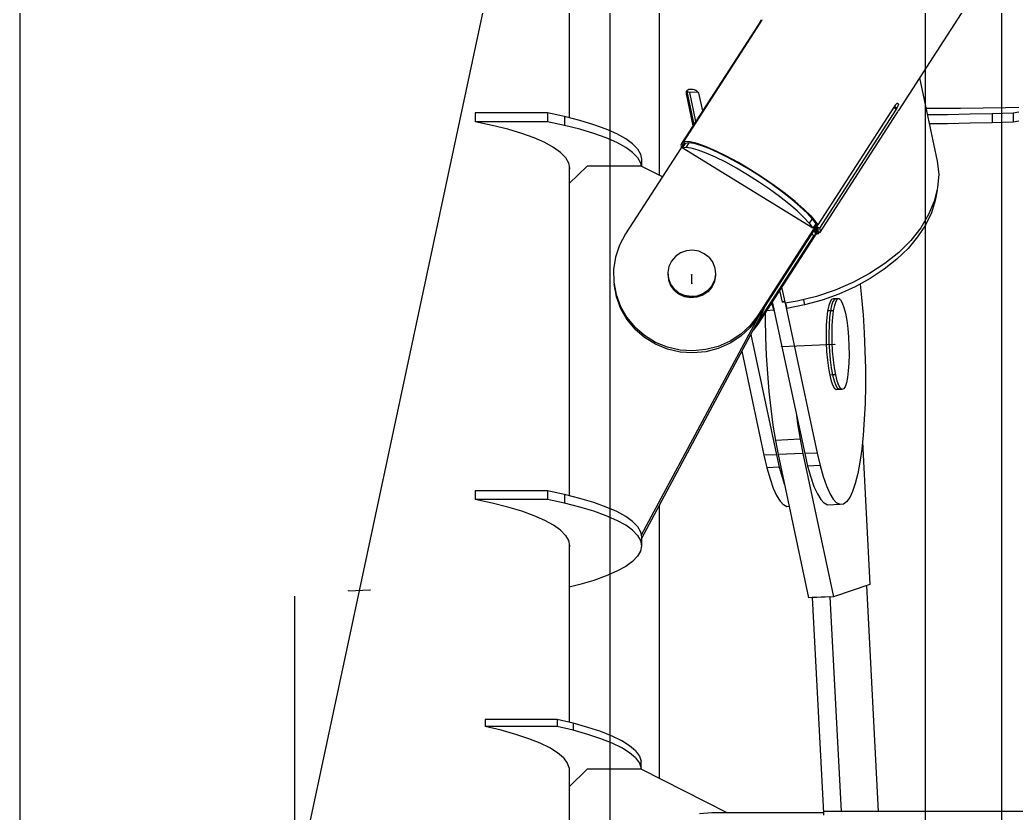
# Model space of a CAD drawing. Header units: millimetres. Extents: x 150209.93 to 150215.05, y 136675.65 to 136679.93.
# Drawn here: x 150211.281 to 150211.3363, y 136679.2754 to 136679.3194 of the extents above; entities that cross this region are included whole.
import ezdxf

# ---------------------------------------------------------------- set-up
doc = ezdxf.new("R2010")
doc.units = ezdxf.units.MM
doc.header["$LTSCALE"] = 0.25
for name, pattern in [('CENTER', [50.8, 31.75, -6.35, 6.35, -6.35]), ('XKITLINE00', [0]), ('XKITLINE02', [4, 2, -2])]:
    doc.linetypes.add(name, pattern=pattern)

# ---------------------------------------------------------------- blocks, each defined once
blk = doc.blocks.new('çatıı')
at = {"color": 116, "linetype": 'XKITLINE02', "true_color": 0x136734}
for p, q in [((12037.69, 17642.74), (12037.7, 19342.25)), ((12037.16, 17641.93), (12037.17, 19341.44)), ((12036.31, 17854.51), (12036.31, 19043.1)), ((12036.31, 18177.45), (12036.31, 18223.1))]:
    blk.add_line(p, q, dxfattribs=at)
at = {"color": 8, "linetype": 'CENTER'}
for p, q in [((11840, 19282.77), (11840, 17654.86)), ((11840, 19020.27), (12015, 18200.27)), ((12370, 19020.27), (11840, 18200.27)), ((11927.5, 18610.27), (11840, 18200.27)), ((11927.5, 18610.27), (11927.5, 17790.27)), ((12015, 18543.85), (12015, 16877.2)), ((11950.2, 18369.55), (11950.2, 18372)), ((11975.17, 18352.06), (11989.9, 18352.68)), ((11855.01, 18284.33), (11860.91, 18284.57))]:
    blk.add_line(p, q, dxfattribs=at)
at = {"color": 8, "linetype": 'XKITLINE00'}
for p, q in [((11916.2, 18985.02), (11916.2, 18415.51)), ((11763.8, 18857.43), (11763.8, 17654.86)), ((12240.5, 18777.89), (12007.57, 18417.51)), ((11941.14, 18512.26), (11941.14, 18399.63)), ((11968.71, 18441.39), (11947.39, 18408.4)), ((11969.16, 18441.72), (11947.84, 18408.73)), ((11968.9, 18441.69), (11968.71, 18441.39)), ((11968.88, 18441.28), (11968.71, 18441.39)), ((11969.09, 18441.98), (11968.9, 18441.69)), ((11969.07, 18441.58), (11968.9, 18441.69)), ((11969.25, 18442.25), (11969.09, 18441.98)), ((11969.34, 18442), (11969.16, 18441.72)), ((11969.39, 18442.47), (11969.25, 18442.25)), ((11969.48, 18442.26), (11969.34, 18442)), ((11969.48, 18442.64), (11969.39, 18442.47)), ((11969.58, 18442.47), (11969.48, 18442.26)), ((11969.63, 18442.62), (11969.58, 18442.47)), ((11969.63, 18442.71), (11969.63, 18442.62)), ((12013.43, 18426.57), (12018.36, 18403.47)), ((11948.7, 18422.76), (11948.63, 18422.48)), ((11948.63, 18422.48), (11948.65, 18422.18)), ((11948.76, 18422.85), (11948.65, 18422.18)), ((11948.65, 18422.18), (11950.55, 18413.29)), ((11948.86, 18423), (11948.7, 18422.76)), ((11948.81, 18422.92), (11950.78, 18413.65)), ((11948.88, 18423.02), (11948.85, 18422.82)), ((11949.57, 18422.55), (11948.85, 18422.82)), ((11948.85, 18422.82), (11950.8, 18413.68)), ((11949.09, 18423.19), (11948.86, 18423)), ((11949.4, 18423.32), (11949.09, 18423.19)), ((11949.75, 18423.39), (11949.4, 18423.32)), ((11951.88, 18422.65), (11949.57, 18422.55)), ((11949.57, 18422.55), (11951.3, 18414.45)), ((11950.14, 18423.39), (11949.75, 18423.39)), ((11950.38, 18423.35), (11950.14, 18423.39)), ((11950.55, 18423.34), (11950.38, 18423.35)), ((11950.95, 18423.24), (11950.55, 18423.34)), ((11951.32, 18423.07), (11950.95, 18423.24)), ((11951.66, 18422.86), (11951.32, 18423.07)), ((11951.93, 18422.6), (11951.66, 18422.86)), ((11951.93, 18422.6), (11952.12, 18422.31)), ((11952.12, 18422.31), (11952.23, 18422.01)), ((11952.23, 18422.01), (11953.21, 18417.41)), ((12006.5, 18418.78), (11985.18, 18385.79)), ((12006.95, 18417.91), (12006.22, 18418.35)), ((12007.13, 18418.21), (12006.41, 18418.65)), ((12006.7, 18419.05), (12006.5, 18418.78)), ((12006.9, 18419.27), (12006.7, 18419.05)), ((12007.1, 18419.43), (12006.9, 18419.27)), ((12007.13, 18418.21), (12006.95, 18417.91)), ((12007.28, 18419.5), (12007.1, 18419.43)), ((12007.29, 18418.51), (12007.13, 18418.21)), ((12007.42, 18419.5), (12007.28, 18419.5)), ((12007.43, 18418.8), (12007.29, 18418.51)), ((12007.52, 18419.41), (12007.42, 18419.5)), ((12007.52, 18419.05), (12007.43, 18418.8)), ((12007.52, 18419.41), (12007.57, 18419.27)), ((12007.57, 18419.25), (12007.52, 18419.05)), ((12007.57, 18419.27), (12007.57, 18419.25)), ((12037.39, 18418.26), (12031.13, 18418.16)), ((12041.01, 18418.34), (12037.39, 18418.26)), ((11890.15, 18416.84), (11890.15, 18414.4)), ((11910.15, 18416.84), (11890.15, 18416.84)), ((11910.15, 18416.84), (11910.15, 18414.4)), ((11914.87, 18415.84), (11910.15, 18416.84)), ((11914.87, 18415.84), (11914.87, 18413.4)), ((11919.19, 18414.75), (11914.87, 18415.84)), ((11950.18, 18416.58), (11950.16, 18416.57)), ((12006.95, 18417.91), (11985.63, 18384.92)), ((12006.95, 18416.61), (11985.63, 18383.62)), ((12007.13, 18416.89), (12006.95, 18416.61)), ((12007.29, 18417.14), (12007.13, 18416.89)), ((12007.43, 18417.33), (12007.29, 18417.14)), ((12007.52, 18417.46), (12007.43, 18417.33)), ((12007.57, 18417.51), (12007.52, 18417.46)), ((12018.33, 18418.05), (12015.24, 18418.05)), ((12021.2, 18416.37), (12015.62, 18416.31)), ((12024.77, 18418.09), (12018.33, 18418.05)), ((12027.45, 18416.47), (12021.2, 18416.37)), ((12031.13, 18418.16), (12024.77, 18418.09)), ((12033.54, 18416.61), (12027.45, 18416.47)), ((12039.43, 18416.78), (12033.54, 18416.61)), ((12033.54, 18416.61), (12033.54, 18414.11)), ((12041.01, 18417.06), (12039.43, 18416.78)), ((12039.43, 18416.78), (12039.43, 18414.28)), ((11894.87, 18413.4), (11890.15, 18414.4)), ((11910.15, 18414.4), (11890.15, 18414.4)), ((11899.19, 18412.32), (11894.87, 18413.4)), ((11914.87, 18413.4), (11910.15, 18414.4)), ((11919.19, 18412.32), (11914.87, 18413.4)), ((11923.08, 18413.59), (11919.19, 18414.75)), ((11926.51, 18412.35), (11923.08, 18413.59)), ((12021.2, 18413.87), (12016.15, 18413.82)), ((12027.45, 18413.98), (12021.2, 18413.87)), ((12033.54, 18414.11), (12027.45, 18413.98)), ((12039.43, 18414.28), (12033.54, 18414.11)), ((12041.01, 18414.57), (12039.43, 18414.28)), ((11903.08, 18411.15), (11899.19, 18412.32)), ((11906.51, 18409.92), (11903.08, 18411.15)), ((11909.45, 18408.62), (11906.51, 18409.92)), ((11923.08, 18411.15), (11919.19, 18412.32)), ((11926.51, 18409.92), (11923.08, 18411.15)), ((11929.45, 18411.06), (11926.51, 18412.35)), ((11929.45, 18408.62), (11926.51, 18409.92)), ((11931.89, 18409.71), (11929.45, 18411.06)), ((11911.89, 18407.28), (11909.45, 18408.62)), ((11913.81, 18405.89), (11911.89, 18407.28)), ((11931.89, 18407.28), (11929.45, 18408.62)), ((11948.15, 18408.51), (11931.84, 18383.28)), ((11933.81, 18408.32), (11931.89, 18409.71)), ((11933.81, 18405.89), (11931.89, 18407.28)), ((11933.81, 18408.32), (11935.19, 18406.91)), ((11947.39, 18408.4), (11947.17, 18407.88)), ((11947.17, 18407.88), (11947.34, 18407.27)), ((11947.88, 18408.1), (11947.39, 18408.4)), ((11948.38, 18408.39), (11947.58, 18407.16)), ((11948.6, 18407.3), (11947.58, 18407.16)), ((11983.84, 18384.89), (11947.58, 18407.16)), ((11948.34, 18408.91), (11947.84, 18408.73)), ((11948.38, 18408.39), (11947.84, 18408.73)), ((11948.37, 18408.38), (11948.15, 18408.51)), ((11948.25, 18408.47), (11948.24, 18408.46)), ((11949.76, 18408.84), (11948.34, 18408.91)), ((11949.4, 18408.53), (11948.38, 18408.39)), ((11949.4, 18408.53), (11948.6, 18407.3)), ((11950.08, 18407.1), (11948.6, 18407.3)), ((11950.88, 18408.34), (11949.4, 18408.53)), ((11951.7, 18408.38), (11949.76, 18408.84)), ((11952.78, 18407.81), (11950.88, 18408.34)), ((11954.08, 18407.55), (11951.7, 18408.38)), ((11955.05, 18406.96), (11952.78, 18407.81)), ((11956.84, 18406.36), (11954.08, 18407.55)), ((11913.81, 18405.89), (11915.19, 18404.47)), ((11915.19, 18404.47), (11916.02, 18403.03)), ((11933.81, 18405.89), (11935.19, 18404.47)), ((11935.19, 18406.91), (11936.02, 18405.46)), ((11935.19, 18404.47), (11936.02, 18403.03)), ((11936.02, 18405.46), (11936.3, 18404.01)), ((11951.98, 18406.57), (11950.08, 18407.1)), ((11954.25, 18405.72), (11951.98, 18406.57)), ((11956.84, 18404.57), (11954.25, 18405.72)), ((11957.63, 18405.81), (11955.05, 18406.96)), ((11959.9, 18404.86), (11956.84, 18406.36)), ((11959.66, 18403.17), (11956.84, 18404.57)), ((11960.46, 18404.4), (11957.63, 18405.81)), ((11963.15, 18403.09), (11959.9, 18404.86)), ((11963.44, 18402.77), (11960.46, 18404.4)), ((11916.02, 18403.03), (11916.3, 18401.58)), ((11921.2, 18402.13), (11916.2, 18397.26)), ((11916.2, 18402.1), (11916.2, 18397.26)), ((11936.2, 18402.13), (11921.2, 18402.13)), ((11936.02, 18403.03), (11936.19, 18402.13)), ((11942.1, 18399.15), (11936.2, 18402.13)), ((11936.3, 18404.01), (11936.3, 18402.08)), ((11962.64, 18401.53), (11959.66, 18403.17)), ((11966.51, 18401.11), (11963.15, 18403.09)), ((11966.51, 18400.95), (11963.44, 18402.77)), ((12018.36, 18403.47), (12018.74, 18399.83)), ((11916.3, 18401.58), (11916.2, 18401.05)), ((11965.71, 18399.71), (11962.64, 18401.53)), ((11968.77, 18397.76), (11965.71, 18399.71)), ((11969.86, 18398.97), (11966.51, 18401.11)), ((11969.57, 18399), (11966.51, 18400.95)), ((11972.56, 18396.97), (11969.57, 18399)), ((11973.12, 18396.74), (11969.86, 18398.97)), ((12018.74, 18399.83), (12018.46, 18396.11)), ((11916.2, 18397.26), (11916.2, 18310.72)), ((11971.76, 18395.73), (11968.77, 18397.76)), ((11975.38, 18394.91), (11972.56, 18396.97)), ((11976.17, 18394.49), (11973.12, 18396.74)), ((12018.46, 18396.11), (12017.52, 18392.37)), ((11974.58, 18393.68), (11971.76, 18395.73)), ((11977.16, 18391.65), (11974.58, 18393.68)), ((11977.96, 18392.89), (11975.38, 18394.91)), ((11978.93, 18392.28), (11976.17, 18394.49)), ((12018.28, 18395.41), (12017.81, 18392.54)), ((11979.43, 18389.71), (11977.16, 18391.65)), ((11980.23, 18390.94), (11977.96, 18392.89)), ((11981.32, 18390.19), (11978.93, 18392.28)), ((11982.14, 18389.14), (11980.23, 18390.94)), ((12017.52, 18392.37), (12015.95, 18388.65)), ((12017.81, 18392.54), (12016.71, 18389.12)), ((11981.34, 18387.9), (11979.43, 18389.71)), ((11983.25, 18388.28), (11981.32, 18390.19)), ((11981.34, 18387.9), (11982.82, 18386.28)), ((11982.14, 18389.14), (11983.62, 18387.52)), ((11983.25, 18388.28), (11984.67, 18386.6)), ((12015.95, 18388.65), (12013.76, 18385.01)), ((12016.71, 18389.12), (12015.07, 18385.74)), ((11984.87, 18385.96), (11968.56, 18360.72)), ((11985.14, 18385.82), (11968.56, 18360.17)), ((11983.62, 18387.52), (11982.82, 18386.28)), ((11982.82, 18386.28), (11983.84, 18384.89)), ((11983.62, 18387.52), (11984.64, 18386.12)), ((11984.64, 18386.12), (11983.84, 18384.89)), ((11985.09, 18385.25), (11984.29, 18384.01)), ((11984.87, 18385.96), (11984.63, 18386.11)), ((11985.18, 18385.79), (11984.64, 18386.12)), ((11984.67, 18386.6), (11985.18, 18385.79)), ((11984.87, 18385.96), (11984.87, 18385.77)), ((11984.97, 18385.92), (11984.87, 18385.77)), ((11985.63, 18384.92), (11984.87, 18385.38)), ((11985.09, 18385.25), (11984.87, 18385.38)), ((11985.09, 18385.25), (11985.21, 18384.85)), ((12015.07, 18385.74), (12012.91, 18382.45)), ((11931.84, 18383.28), (11930.18, 18380.18)), ((11984.87, 18383.51), (11968.56, 18358.27)), ((11984.08, 18382.84), (11968.56, 18358.83)), ((11984.29, 18382.72), (11983.46, 18383.22)), ((11984.29, 18384.01), (11984.07, 18384.14)), ((11984.29, 18384.01), (11984.41, 18383.61)), ((11985.09, 18383.95), (11984.29, 18382.72)), ((11984.41, 18382.96), (11984.29, 18382.72)), ((11985.21, 18384.85), (11984.41, 18383.61)), ((11985.21, 18384.2), (11984.41, 18382.96)), ((11984.41, 18383.61), (11984.45, 18383.26)), ((11984.45, 18383.26), (11984.41, 18382.96)), ((11984.67, 18383.11), (11984.61, 18383.11)), ((11985.18, 18383.29), (11984.67, 18383.11)), ((11984.87, 18383.61), (11984.87, 18383.51)), ((11985.18, 18383.29), (11984.87, 18383.48)), ((11985.21, 18384.2), (11985.09, 18383.95)), ((11985.63, 18383.62), (11985.09, 18383.95)), ((11985.45, 18383.73), (11985.18, 18383.29)), ((11985.21, 18384.85), (11985.25, 18384.5)), ((11985.25, 18384.5), (11985.21, 18384.2)), ((11985.63, 18384.92), (11985.84, 18384.14)), ((11985.84, 18384.14), (11985.63, 18383.62)), ((12012.91, 18382.45), (12010.27, 18379.28)), ((12013.76, 18385.01), (12010.98, 18381.51)), ((11930.18, 18380.18), (11929.07, 18376.85)), ((12010.98, 18381.51), (12007.66, 18378.19)), ((11929.07, 18376.85), (11928.54, 18373.4)), ((11945.71, 18377.08), (11944.61, 18375.79)), ((11947.12, 18378.05), (11945.71, 18377.08)), ((11948.73, 18378.63), (11947.12, 18378.05)), ((11950.45, 18378.79), (11948.73, 18378.63)), ((11952.15, 18378.5), (11950.45, 18378.79)), ((11953.71, 18377.8), (11952.15, 18378.5)), ((11955.04, 18376.73), (11953.71, 18377.8)), ((12007.66, 18378.19), (12003.84, 18375.11)), ((12010.27, 18379.28), (12007.17, 18376.28)), ((11943.89, 18374.26), (11943.6, 18372.61)), ((11944.61, 18375.79), (11943.89, 18374.26)), ((11955.04, 18376.73), (11956.03, 18375.36)), ((11956.03, 18375.36), (11956.63, 18373.78)), ((12003.84, 18375.11), (11999.58, 18372.3)), ((12007.17, 18376.28), (12003.65, 18373.48)), ((11928.54, 18373.4), (11928.6, 18369.91)), ((11943.6, 18372.61), (11943.76, 18370.93)), ((11943.6, 18372.43), (11943.76, 18370.75)), ((11943.6, 18372.43), (11943.76, 18370.75)), ((11943.6, 18372.25), (11943.76, 18370.58)), ((11956.79, 18372.11), (11956.5, 18370.45)), ((11956.79, 18371.93), (11956.5, 18370.27)), ((11956.79, 18371.93), (11956.5, 18370.27)), ((11956.79, 18371.75), (11956.5, 18370.1)), ((11956.63, 18373.78), (11956.79, 18372.11)), ((11956.79, 18372.11), (11956.79, 18371.93)), ((11956.79, 18371.93), (11956.79, 18371.75)), ((11999.58, 18372.3), (11994.94, 18369.82)), ((12003.65, 18373.48), (11999.76, 18370.91)), ((11928.6, 18369.91), (11929.25, 18366.47)), ((11928.6, 18369.35), (11929.25, 18365.91)), ((11943.76, 18370.93), (11944.36, 18369.36)), ((11943.76, 18370.75), (11944.36, 18369.18)), ((11943.76, 18370.75), (11944.36, 18369.18)), ((11943.76, 18370.58), (11944.36, 18369)), ((11944.36, 18369.36), (11945.35, 18367.99)), ((11944.36, 18369.18), (11945.35, 18367.81)), ((11944.36, 18369.18), (11945.35, 18367.81)), ((11944.36, 18369), (11945.35, 18367.63)), ((11955.78, 18368.93), (11954.68, 18367.64)), ((11955.78, 18368.75), (11954.68, 18367.46)), ((11955.78, 18368.75), (11954.68, 18367.46)), ((11955.78, 18368.57), (11954.68, 18367.28)), ((11956.5, 18370.45), (11955.78, 18368.93)), ((11956.5, 18370.27), (11955.78, 18368.75)), ((11956.5, 18370.27), (11955.78, 18368.75)), ((11956.5, 18370.1), (11955.78, 18368.57)), ((11955.78, 18368.93), (11955.78, 18368.75)), ((11955.78, 18368.75), (11955.78, 18368.57)), ((11975.16, 18368.49), (11976.11, 18364.06)), ((11994.94, 18369.82), (11989.99, 18367.69)), ((11995.55, 18368.62), (11991.06, 18366.62)), ((11999.76, 18370.91), (11995.55, 18368.62)), ((11996.93, 18369.37), (11997.34, 18365.67)), ((11929.25, 18366.47), (11930.47, 18363.18)), ((11929.25, 18365.91), (11930.47, 18362.63)), ((11946.68, 18366.91), (11945.35, 18367.99)), ((11946.68, 18366.74), (11945.35, 18367.81)), ((11946.68, 18366.74), (11945.35, 18367.81)), ((11946.68, 18366.56), (11945.35, 18367.63)), ((11948.24, 18366.21), (11946.68, 18366.91)), ((11946.68, 18366.91), (11946.68, 18366.74)), ((11948.24, 18366.03), (11946.68, 18366.74)), ((11946.68, 18366.74), (11946.68, 18366.56)), ((11948.24, 18366.03), (11946.68, 18366.74)), ((11948.24, 18365.85), (11946.68, 18366.56)), ((11949.94, 18365.93), (11948.24, 18366.21)), ((11949.94, 18365.75), (11948.24, 18366.03)), ((11949.94, 18365.75), (11948.24, 18366.03)), ((11949.94, 18365.57), (11948.24, 18365.85)), ((11951.66, 18366.08), (11949.94, 18365.93)), ((11951.66, 18365.9), (11949.94, 18365.75)), ((11951.66, 18365.9), (11949.94, 18365.75)), ((11951.66, 18365.73), (11949.94, 18365.57)), ((11953.27, 18366.67), (11951.66, 18366.08)), ((11953.27, 18366.49), (11951.66, 18365.9)), ((11953.27, 18366.49), (11951.66, 18365.9)), ((11953.27, 18366.31), (11951.66, 18365.73)), ((11954.68, 18367.64), (11953.27, 18366.67)), ((11954.68, 18367.46), (11953.27, 18366.49)), ((11954.68, 18367.46), (11953.27, 18366.49)), ((11954.68, 18367.28), (11953.27, 18366.31)), ((11974.6, 18367.62), (11975.29, 18364.36)), ((11984.8, 18365.95), (11979.45, 18364.62)), ((11989.99, 18367.69), (11984.8, 18365.95)), ((11991.06, 18366.62), (11986.37, 18364.95)), ((11930.47, 18363.18), (11932.23, 18360.14)), ((11970.71, 18363.5), (11969.34, 18360.46)), ((11972.42, 18363.59), (11971.97, 18363.55)), ((11972.32, 18364.09), (11972.42, 18363.59)), ((11972.56, 18364.4), (11972.42, 18363.59)), ((11972.57, 18364.48), (11972.49, 18364.02)), ((11972.49, 18364.02), (11972.88, 18362.18)), ((11972.55, 18364.44), (11972.56, 18364.4)), ((11972.57, 18364.49), (11981.56, 18322.39)), ((11975.98, 18364.64), (11975.29, 18364.36)), ((11976.04, 18364.39), (11975.29, 18364.36)), ((11979.45, 18364.62), (11976.11, 18364.06)), ((11976.13, 18364.07), (11985, 18322.53)), ((11976.26, 18364.09), (11976.57, 18362.66)), ((11981.52, 18363.62), (11976.57, 18362.66)), ((11981.21, 18365.05), (11981.52, 18363.62)), ((11986.37, 18364.95), (11981.52, 18363.62)), ((11988.23, 18363.42), (11987.92, 18361.93)), ((11988.6, 18364.5), (11988.23, 18363.42)), ((11989.03, 18365.12), (11988.6, 18364.5)), ((11989.02, 18363.45), (11988.71, 18361.97)), ((11989.02, 18363.45), (11988.71, 18361.97)), ((11989.39, 18364.53), (11989.02, 18363.45)), ((11989.39, 18364.53), (11989.02, 18363.45)), ((11989.48, 18365.26), (11989.03, 18365.12)), ((11989.81, 18365.15), (11989.39, 18364.53)), ((11989.81, 18365.15), (11989.39, 18364.53)), ((11990.27, 18365.29), (11989.48, 18365.26)), ((11989.8, 18363.49), (11989.49, 18362)), ((11990.17, 18364.56), (11989.8, 18363.49)), ((11990.27, 18365.29), (11989.81, 18365.15)), ((11990.27, 18365.29), (11989.81, 18365.15)), ((11990.6, 18365.18), (11990.17, 18364.56)), ((11991.05, 18365.33), (11990.27, 18365.29)), ((11991.05, 18365.33), (11990.6, 18365.18)), ((11991.52, 18364.98), (11991.05, 18365.33)), ((11991.52, 18364.98), (11991.99, 18364.17)), ((11991.99, 18364.17), (11992.44, 18362.92)), ((11992.44, 18362.92), (11992.86, 18361.28)), ((11997.34, 18365.67), (11997.76, 18360.82)), ((11930.47, 18362.63), (11932.23, 18359.58)), ((11968.71, 18360.41), (11936.2, 18299.78)), ((11969.34, 18360.46), (11936.3, 18298.85)), ((11968.56, 18360.72), (11966.4, 18357.93)), ((11968.56, 18360.17), (11966.4, 18357.37)), ((11968.56, 18360.72), (11968.56, 18360.17)), ((11969.34, 18361.38), (11969.34, 18360.46)), ((11970.59, 18361.42), (11970.58, 18359.71)), ((11972.88, 18362.18), (11970.98, 18362.01)), ((11972.96, 18362.67), (11972.88, 18362.18)), ((11987.92, 18361.93), (11987.69, 18360.09)), ((11988.71, 18361.97), (11987.92, 18361.93)), ((11988.71, 18361.97), (11988.47, 18360.12)), ((11988.71, 18361.97), (11988.47, 18360.12)), ((11989.49, 18362), (11988.71, 18361.97)), ((11989.26, 18360.16), (11989.11, 18358.03)), ((11989.49, 18362), (11989.26, 18360.16)), ((11992.86, 18361.28), (11993.21, 18359.31)), ((11997.76, 18360.82), (11998.08, 18355.88)), ((11932.23, 18360.14), (11934.47, 18357.42)), ((11932.23, 18359.58), (11934.47, 18356.86)), ((11937.15, 18355.1), (11934.47, 18357.42)), ((11966.4, 18357.93), (11963.8, 18355.52)), ((11966.4, 18357.93), (11966.4, 18357.37)), ((11968.56, 18358.27), (11967.27, 18356.6)), ((11968.56, 18358.83), (11968.25, 18358.43)), ((11968.56, 18358.83), (11968.56, 18358.27)), ((11970.58, 18359.71), (11970.68, 18354.67)), ((11987.54, 18357.96), (11987.48, 18355.63)), ((11987.69, 18360.09), (11987.54, 18357.96)), ((11988.33, 18357.99), (11988.27, 18355.66)), ((11988.33, 18357.99), (11988.27, 18355.66)), ((11988.47, 18360.12), (11988.33, 18357.99)), ((11988.47, 18360.12), (11988.33, 18357.99)), ((11989.11, 18358.03), (11989.05, 18355.7)), ((11993.21, 18359.31), (11993.51, 18357.09)), ((11937.15, 18354.54), (11934.47, 18356.86)), ((11940.18, 18353.23), (11937.15, 18355.1)), ((11963.8, 18355.52), (11960.84, 18353.56)), ((11963.8, 18354.97), (11960.84, 18353.01)), ((11966.4, 18357.37), (11963.8, 18354.97)), ((11966.6, 18355.36), (11973.71, 18322.06)), ((11970.68, 18354.67), (11970.89, 18349.6)), ((11987.48, 18355.63), (11987.52, 18353.19)), ((11988.27, 18355.66), (11988.3, 18353.22)), ((11988.27, 18355.66), (11988.3, 18353.22)), ((11989.05, 18355.7), (11989.09, 18353.25)), ((11993.51, 18357.09), (11993.72, 18354.7)), ((11993.72, 18354.7), (11993.84, 18352.24)), ((11998.08, 18355.88), (11998.29, 18350.89)), ((11940.18, 18352.68), (11937.15, 18354.54)), ((11943.49, 18351.88), (11940.18, 18353.23)), ((11943.49, 18351.32), (11940.18, 18352.68)), ((11946.98, 18351.08), (11943.49, 18351.88)), ((11957.58, 18352.11), (11954.12, 18351.2)), ((11960.84, 18353.56), (11957.58, 18352.11)), ((11960.84, 18353.01), (11957.58, 18351.55)), ((11987.52, 18353.19), (11987.65, 18350.72)), ((11988.3, 18353.22), (11988.43, 18350.76)), ((11988.3, 18353.22), (11988.43, 18350.76)), ((11989.09, 18353.25), (11989.22, 18350.79)), ((11993.84, 18352.24), (11993.88, 18349.8)), ((11946.98, 18350.52), (11943.49, 18351.32)), ((11950.55, 18350.85), (11946.98, 18351.08)), ((11950.55, 18350.29), (11946.98, 18350.52)), ((11954.12, 18351.2), (11950.55, 18350.85)), ((11954.12, 18350.64), (11950.55, 18350.29)), ((11957.58, 18351.55), (11954.12, 18350.64)), ((11964.12, 18350.74), (11970.27, 18321.91)), ((11970.89, 18349.6), (11971.2, 18344.56)), ((11987.65, 18350.72), (11987.86, 18348.33)), ((11988.43, 18350.76), (11988.64, 18348.37)), ((11988.43, 18350.76), (11988.64, 18348.37)), ((11989.22, 18350.79), (11989.43, 18348.4)), ((11993.88, 18349.8), (11993.82, 18347.46)), ((11998.29, 18350.89), (11998.41, 18345.93)), ((11987.86, 18348.33), (11988.15, 18346.11)), ((11988.64, 18348.37), (11988.94, 18346.15)), ((11988.64, 18348.37), (11988.94, 18346.15)), ((11989.43, 18348.4), (11989.72, 18346.18)), ((11993.82, 18347.46), (11993.67, 18345.34)), ((11971.2, 18344.56), (11971.62, 18339.62)), ((11988.15, 18346.11), (11988.51, 18344.14)), ((11989.29, 18344.18), (11988.51, 18344.14)), ((11988.51, 18344.14), (11988.92, 18342.5)), ((11988.94, 18346.15), (11989.29, 18344.18)), ((11988.94, 18346.15), (11989.29, 18344.18)), ((11990.08, 18344.21), (11989.29, 18344.18)), ((11989.29, 18344.18), (11989.71, 18342.54)), ((11989.29, 18344.18), (11989.71, 18342.54)), ((11989.72, 18346.18), (11990.08, 18344.21)), ((11990.08, 18344.21), (11990.49, 18342.57)), ((11993.67, 18345.34), (11993.44, 18343.49)), ((11998.41, 18345.93), (11998.41, 18341.05)), ((11988.92, 18342.5), (11989.37, 18341.25)), ((11989.37, 18341.25), (11989.84, 18340.44)), ((11989.71, 18342.54), (11990.16, 18341.29)), ((11989.71, 18342.54), (11990.16, 18341.29)), ((11990.16, 18341.29), (11990.63, 18340.47)), ((11990.16, 18341.29), (11990.63, 18340.47)), ((11990.49, 18342.57), (11990.94, 18341.32)), ((11990.94, 18341.32), (11991.41, 18340.51)), ((11992.76, 18340.93), (11992.34, 18340.31)), ((11993.13, 18342.01), (11992.76, 18340.93)), ((11993.44, 18343.49), (11993.13, 18342.01)), ((11998.41, 18341.05), (11998.31, 18336.32)), ((11971.62, 18339.62), (11972.14, 18334.85)), ((11990.31, 18340.1), (11989.84, 18340.44)), ((11991.1, 18340.13), (11990.31, 18340.1)), ((11991.1, 18340.13), (11990.63, 18340.47)), ((11991.1, 18340.13), (11990.63, 18340.47)), ((11991.88, 18340.17), (11991.1, 18340.13)), ((11991.88, 18340.17), (11991.41, 18340.51)), ((11992.34, 18340.31), (11991.88, 18340.17)), ((11998.31, 18336.32), (11998.1, 18331.79)), ((11972.14, 18334.85), (11972.74, 18330.3)), ((11979.28, 18333.05), (11979.61, 18330.59)), ((11972.74, 18330.3), (11973.43, 18326.04)), ((11979.61, 18330.59), (11980.3, 18326.33)), ((11998.1, 18331.79), (11997.79, 18327.53)), ((11997.79, 18327.53), (11997.38, 18323.58)), ((11980.3, 18326.33), (11973.43, 18326.04)), ((11973.43, 18326.04), (11974.19, 18322.12)), ((11980.3, 18326.33), (11981.06, 18322.41)), ((11997.59, 18325.63), (11999.65, 18286.1)), ((11973.71, 18322.06), (11970.27, 18321.91)), ((11970.27, 18321.91), (11971.09, 18318.44)), ((11973.71, 18322.06), (11974.52, 18318.59)), ((11981.06, 18322.41), (11974.19, 18322.12)), ((11974.19, 18322.12), (11982.64, 18282.38)), ((11981.06, 18322.41), (11989.51, 18282.67)), ((11985, 18322.53), (11981.56, 18322.39)), ((11981.56, 18322.39), (11982.37, 18318.92)), ((11985, 18322.53), (11985.81, 18319.06)), ((11997.38, 18323.58), (11996.87, 18320)), ((11985.81, 18319.06), (11982.37, 18318.92)), ((11982.37, 18318.92), (11983.24, 18315.87)), ((11985.81, 18319.06), (11986.67, 18316.01)), ((11996.87, 18320), (11996.28, 18316.83)), ((11974.52, 18318.59), (11971.09, 18318.44)), ((11971.09, 18318.44), (11971.95, 18315.4)), ((11974.52, 18318.59), (11975.38, 18315.54)), ((11986.67, 18316.01), (11987.57, 18313.43)), ((11996.28, 18316.83), (11995.61, 18314.11)), ((11971.95, 18315.4), (11972.85, 18312.81)), ((11975.38, 18315.54), (11975.91, 18314.03)), ((11983.24, 18315.87), (11984.14, 18313.28)), ((11984.14, 18313.28), (11985.07, 18311.19)), ((11987.57, 18313.43), (11988.51, 18311.34)), ((11995.61, 18314.11), (11994.86, 18311.88)), ((11890.15, 18312.05), (11890.15, 18309.61)), ((11910.15, 18312.05), (11890.15, 18312.05)), ((11910.15, 18312.05), (11910.15, 18309.61)), ((11914.87, 18311.05), (11910.15, 18312.05)), ((11914.87, 18311.05), (11914.87, 18308.61)), ((11919.19, 18309.96), (11914.87, 18311.05)), ((11972.85, 18312.81), (11973.78, 18310.72)), ((11973.78, 18310.72), (11974.74, 18309.15)), ((11985.07, 18311.19), (11986.02, 18309.62)), ((11988.51, 18311.34), (11989.46, 18309.77)), ((11994.86, 18311.88), (11994.05, 18310.16)), ((11894.87, 18308.61), (11890.15, 18309.61)), ((11910.15, 18309.61), (11890.15, 18309.61)), ((11899.19, 18307.53), (11894.87, 18308.61)), ((11914.87, 18308.61), (11910.15, 18309.61)), ((11919.19, 18307.53), (11914.87, 18308.61)), ((11923.08, 18308.8), (11919.19, 18309.96)), ((11926.51, 18307.56), (11923.08, 18308.8)), ((11941.14, 18307.88), (11941.14, 18232.33)), ((11974.74, 18309.15), (11975.69, 18308.12)), ((11976.64, 18307.64), (11975.69, 18308.12)), ((11977.27, 18307.66), (11976.64, 18307.64)), ((11986.02, 18309.62), (11986.98, 18308.59)), ((11987.93, 18308.11), (11986.98, 18308.59)), ((11991.36, 18308.25), (11987.93, 18308.11)), ((11989.46, 18309.77), (11990.41, 18308.73)), ((11991.36, 18308.25), (11990.41, 18308.73)), ((11992.29, 18308.33), (11991.36, 18308.25)), ((11993.19, 18308.97), (11992.29, 18308.33)), ((11994.05, 18310.16), (11993.19, 18308.97)), ((11903.08, 18306.36), (11899.19, 18307.53)), ((11906.51, 18305.13), (11903.08, 18306.36)), ((11909.45, 18303.83), (11906.51, 18305.13)), ((11923.08, 18306.36), (11919.19, 18307.53)), ((11926.51, 18305.13), (11923.08, 18306.36)), ((11929.45, 18306.27), (11926.51, 18307.56)), ((11929.45, 18303.83), (11926.51, 18305.13)), ((11931.89, 18304.92), (11929.45, 18306.27)), ((11933.81, 18303.53), (11931.89, 18304.92)), ((11911.89, 18302.49), (11909.45, 18303.83)), ((11913.81, 18301.1), (11911.89, 18302.49)), ((11931.89, 18302.49), (11929.45, 18303.83)), ((11933.81, 18301.1), (11931.89, 18302.49)), ((11933.81, 18303.53), (11935.19, 18302.11)), ((11935.19, 18302.11), (11936.02, 18300.67)), ((11913.81, 18301.1), (11915.19, 18299.68)), ((11915.19, 18299.68), (11916.02, 18298.24)), ((11933.81, 18301.1), (11935.19, 18299.68)), ((11935.19, 18299.68), (11936.02, 18298.24)), ((11936.02, 18300.67), (11936.19, 18299.78)), ((11936.2, 18299.78), (11936.19, 18299.78)), ((11936.2, 18299.78), (11936.2, 18299.75)), ((11936.2, 18299.75), (11936.3, 18299.22)), ((11916.02, 18298.24), (11916.3, 18296.79)), ((11916.2, 18297.31), (11916.2, 18247.84)), ((11916.3, 18296.79), (11916.2, 18296.26)), ((11936.02, 18298.24), (11936.3, 18296.79)), ((11936.3, 18296.79), (11936.02, 18295.33)), ((11936.3, 18299.22), (11936.3, 18296.79)), ((11935.19, 18293.89), (11933.81, 18292.47)), ((11936.02, 18295.33), (11935.19, 18293.89)), ((11931.89, 18291.09), (11929.45, 18289.74)), ((11933.81, 18292.47), (11931.89, 18291.09)), ((11926.51, 18288.44), (11923.08, 18287.21)), ((11929.45, 18289.74), (11926.51, 18288.44)), ((11919.19, 18286.04), (11916.2, 18285.29)), ((11923.08, 18287.21), (11919.19, 18286.04)), ((11999.65, 18286.1), (11989.51, 18282.67)), ((11998.69, 18285.77), (12001.96, 18223.07)), ((11989.51, 18282.67), (11982.64, 18282.38)), ((11988.53, 18282.63), (11983.63, 18282.42)), ((11983.63, 18282.42), (11986.74, 18222.72)), ((11988.53, 18282.63), (11991.64, 18223.07)), ((11912.88, 18248.61), (11892.88, 18248.61)), ((11892.88, 18248.61), (11892.88, 18246.66)), ((11917.34, 18247.57), (11912.88, 18248.61)), ((11912.88, 18248.61), (11912.88, 18246.66)), ((11921.4, 18246.45), (11917.34, 18247.57)), ((11917.34, 18247.57), (11917.34, 18245.62)), ((11897.34, 18245.62), (11892.88, 18246.66)), ((11912.88, 18246.66), (11892.88, 18246.66)), ((11901.4, 18244.5), (11897.34, 18245.62)), ((11905.01, 18243.3), (11901.4, 18244.5)), ((11917.34, 18245.62), (11912.88, 18246.66)), ((11921.4, 18244.5), (11917.34, 18245.62)), ((11925.01, 18245.25), (11921.4, 18246.45)), ((11925.01, 18243.3), (11921.4, 18244.5)), ((11928.16, 18243.99), (11925.01, 18245.25)), ((11908.16, 18242.04), (11905.01, 18243.3)), ((11910.81, 18240.73), (11908.16, 18242.04)), ((11928.16, 18242.04), (11925.01, 18243.3)), ((11930.81, 18242.68), (11928.16, 18243.99)), ((11930.81, 18240.73), (11928.16, 18242.04)), ((11932.96, 18241.32), (11930.81, 18242.68)), ((11934.59, 18239.92), (11932.96, 18241.32)), ((11912.96, 18239.37), (11910.81, 18240.73)), ((11914.59, 18237.97), (11912.96, 18239.37)), ((11932.96, 18239.37), (11930.81, 18240.73)), ((11934.59, 18237.97), (11932.96, 18239.37)), ((11934.59, 18239.92), (11935.68, 18238.5)), ((11914.59, 18237.97), (11915.68, 18236.55)), ((11915.68, 18236.55), (11916.23, 18235.11)), ((11934.59, 18237.97), (11935.68, 18236.55)), ((11935.68, 18238.5), (11936.23, 18237.06)), ((11935.68, 18236.55), (11936.23, 18235.11)), ((11936.23, 18234.82), (11936.23, 18237.06)), ((11916.2, 18235.2), (11916.2, 18229.97)), ((11921.2, 18234.84), (11916.2, 18229.97)), ((11916.23, 18233.67), (11916.2, 18233.59)), ((11916.23, 18235.11), (11916.23, 18233.67)), ((11936.2, 18234.84), (11921.2, 18234.84)), ((11960.08, 18222.72), (11936.2, 18234.84)), ((11916.2, 18229.97), (11916.2, 18177.65)), ((11955.8, 18222.72), (11952.35, 18222.46)), ((11986.8, 18222.72), (11955.8, 18222.72)), ((11986.8, 18223.07), (11986.8, 18222.95)), ((12026.8, 18223.07), (11986.8, 18223.07)), ((11986.8, 18222.95), (11986.8, 18222.11)), ((12027.11, 18223.07), (12026.8, 18223.07)), ((12027.39, 18223.08), (12027.11, 18223.07)), ((12027.63, 18223.09), (12027.39, 18223.08)), ((12027.8, 18223.1), (12027.63, 18223.09)), ((12182.19, 18223.1), (12027.8, 18223.1))]:
    blk.add_line(p, q, dxfattribs=at)
at = {"color": 7, "linetype": 'XKITLINE00'}
blk.add_line((12036.31, 18223.1), (12036.31, 18461.98), dxfattribs=at)
at = {"color": 8, "linetype": 'XKITLINE00'}
for centre in [(11950.2, 18372), (11950.2, 18369.55), (11975.17, 18352.06), (11989.9, 18352.68), (11855.01, 18284.33), (11860.91, 18284.57)]:
    blk.add_circle(centre, 0.05, dxfattribs=at)

msp = doc.modelspace()

# ---------------------------------------------------------------- block references
at = {"xscale": 0.0002000170049888334, "yscale": 0.0002000170049888334, "zscale": 0.0002000170049888334}
msp.add_blockref('çatıı', (150208.928067, 136675.630592), dxfattribs=at)

doc.saveas('drawing.dxf')
